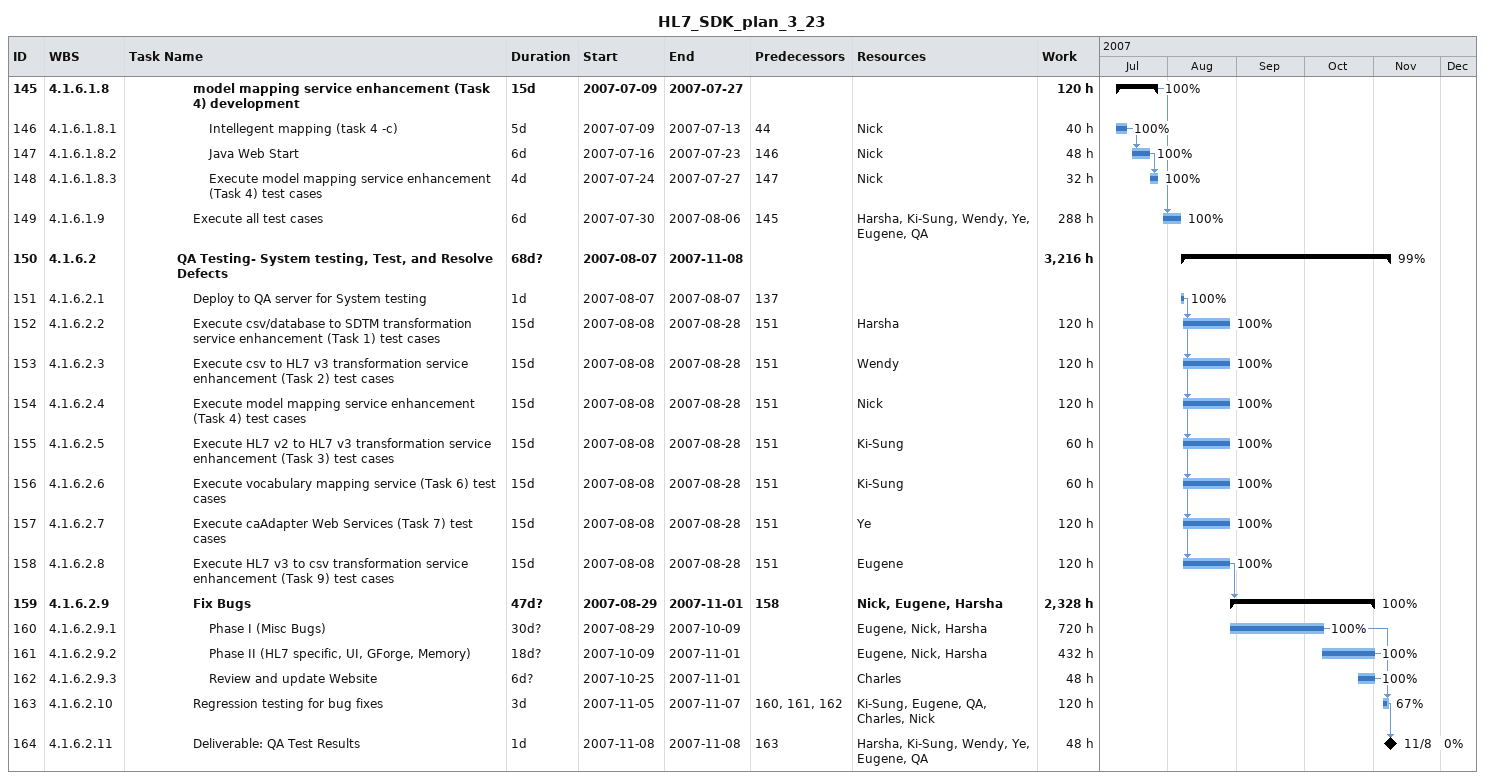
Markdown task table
HL7_SDK_plan_3_23

| ID | WBS | Task | Duration | Start | Finish | Predecessors | Resources | % complete | Work (h) |
|---|---|---|---|---|---|---|---|---|---|
| 145 | 4.1.6.1.8 | **model mapping service enhancement (Task 4) development** | 15d | 2007-07-09 | 2007-07-27 |  |  | 100 | 120 |
| 146 | 4.1.6.1.8.1 | Intellegent mapping (task 4 -c) | 5d | 2007-07-09 | 2007-07-13 | 44 | Nick | 100 | 40 |
| 147 | 4.1.6.1.8.2 | Java Web Start | 6d | 2007-07-16 | 2007-07-23 | 146 | Nick | 100 | 48 |
| 148 | 4.1.6.1.8.3 | Execute model mapping service enhancement (Task 4) test cases | 4d | 2007-07-24 | 2007-07-27 | 147 | Nick | 100 | 32 |
| 149 | 4.1.6.1.9 | Execute all test cases | 6d | 2007-07-30 | 2007-08-06 | 145 | Harsha, Ki-Sung, Wendy, Ye, Eugene, QA | 100 | 288 |
| 150 | 4.1.6.2 | **QA Testing- System testing, Test, and Resolve Defects** | 68d? | 2007-08-07 | 2007-11-08 |  |  | 99 | 3216 |
| 151 | 4.1.6.2.1 | Deploy to QA server for System testing | 1d | 2007-08-07 | 2007-08-07 | 137 |  | 100 |  |
| 152 | 4.1.6.2.2 | Execute csv/database to SDTM transformation service enhancement (Task 1) test cases | 15d | 2007-08-08 | 2007-08-28 | 151 | Harsha | 100 | 120 |
| 153 | 4.1.6.2.3 | Execute csv to HL7 v3 transformation service enhancement (Task 2) test cases | 15d | 2007-08-08 | 2007-08-28 | 151 | Wendy | 100 | 120 |
| 154 | 4.1.6.2.4 | Execute model mapping service enhancement (Task 4) test cases | 15d | 2007-08-08 | 2007-08-28 | 151 | Nick | 100 | 120 |
| 155 | 4.1.6.2.5 | Execute HL7 v2 to HL7 v3 transformation service enhancement (Task 3) test cases | 15d | 2007-08-08 | 2007-08-28 | 151 | Ki-Sung | 100 | 60 |
| 156 | 4.1.6.2.6 | Execute vocabulary mapping service (Task 6) test cases | 15d | 2007-08-08 | 2007-08-28 | 151 | Ki-Sung | 100 | 60 |
| 157 | 4.1.6.2.7 | Execute caAdapter Web Services (Task 7) test cases | 15d | 2007-08-08 | 2007-08-28 | 151 | Ye | 100 | 120 |
| 158 | 4.1.6.2.8 | Execute HL7 v3 to csv transformation service enhancement (Task 9) test cases | 15d | 2007-08-08 | 2007-08-28 | 151 | Eugene | 100 | 120 |
| 159 | 4.1.6.2.9 | **Fix Bugs** | 47d? | 2007-08-29 | 2007-11-01 | 158 | Nick, Eugene, Harsha | 100 | 2328 |
| 160 | 4.1.6.2.9.1 | Phase I (Misc Bugs) | 30d? | 2007-08-29 | 2007-10-09 |  | Eugene, Nick, Harsha | 100 | 720 |
| 161 | 4.1.6.2.9.2 | Phase II (HL7 specific, UI, GForge, Memory) | 18d? | 2007-10-09 | 2007-11-01 |  | Eugene, Nick, Harsha | 100 | 432 |
| 162 | 4.1.6.2.9.3 | Review and update Website | 6d? | 2007-10-25 | 2007-11-01 |  | Charles | 100 | 48 |
| 163 | 4.1.6.2.10 | Regression testing for bug fixes | 3d | 2007-11-05 | 2007-11-07 | 160, 161, 162 | Ki-Sung, Eugene, QA, Charles, Nick | 67 | 120 |
| 164 | 4.1.6.2.11 | Deliverable: QA Test Results | 1d | 2007-11-08 | 2007-11-08 | 163 | Harsha, Ki-Sung, Wendy, Ye, Eugene, QA | 0 | 48 |
